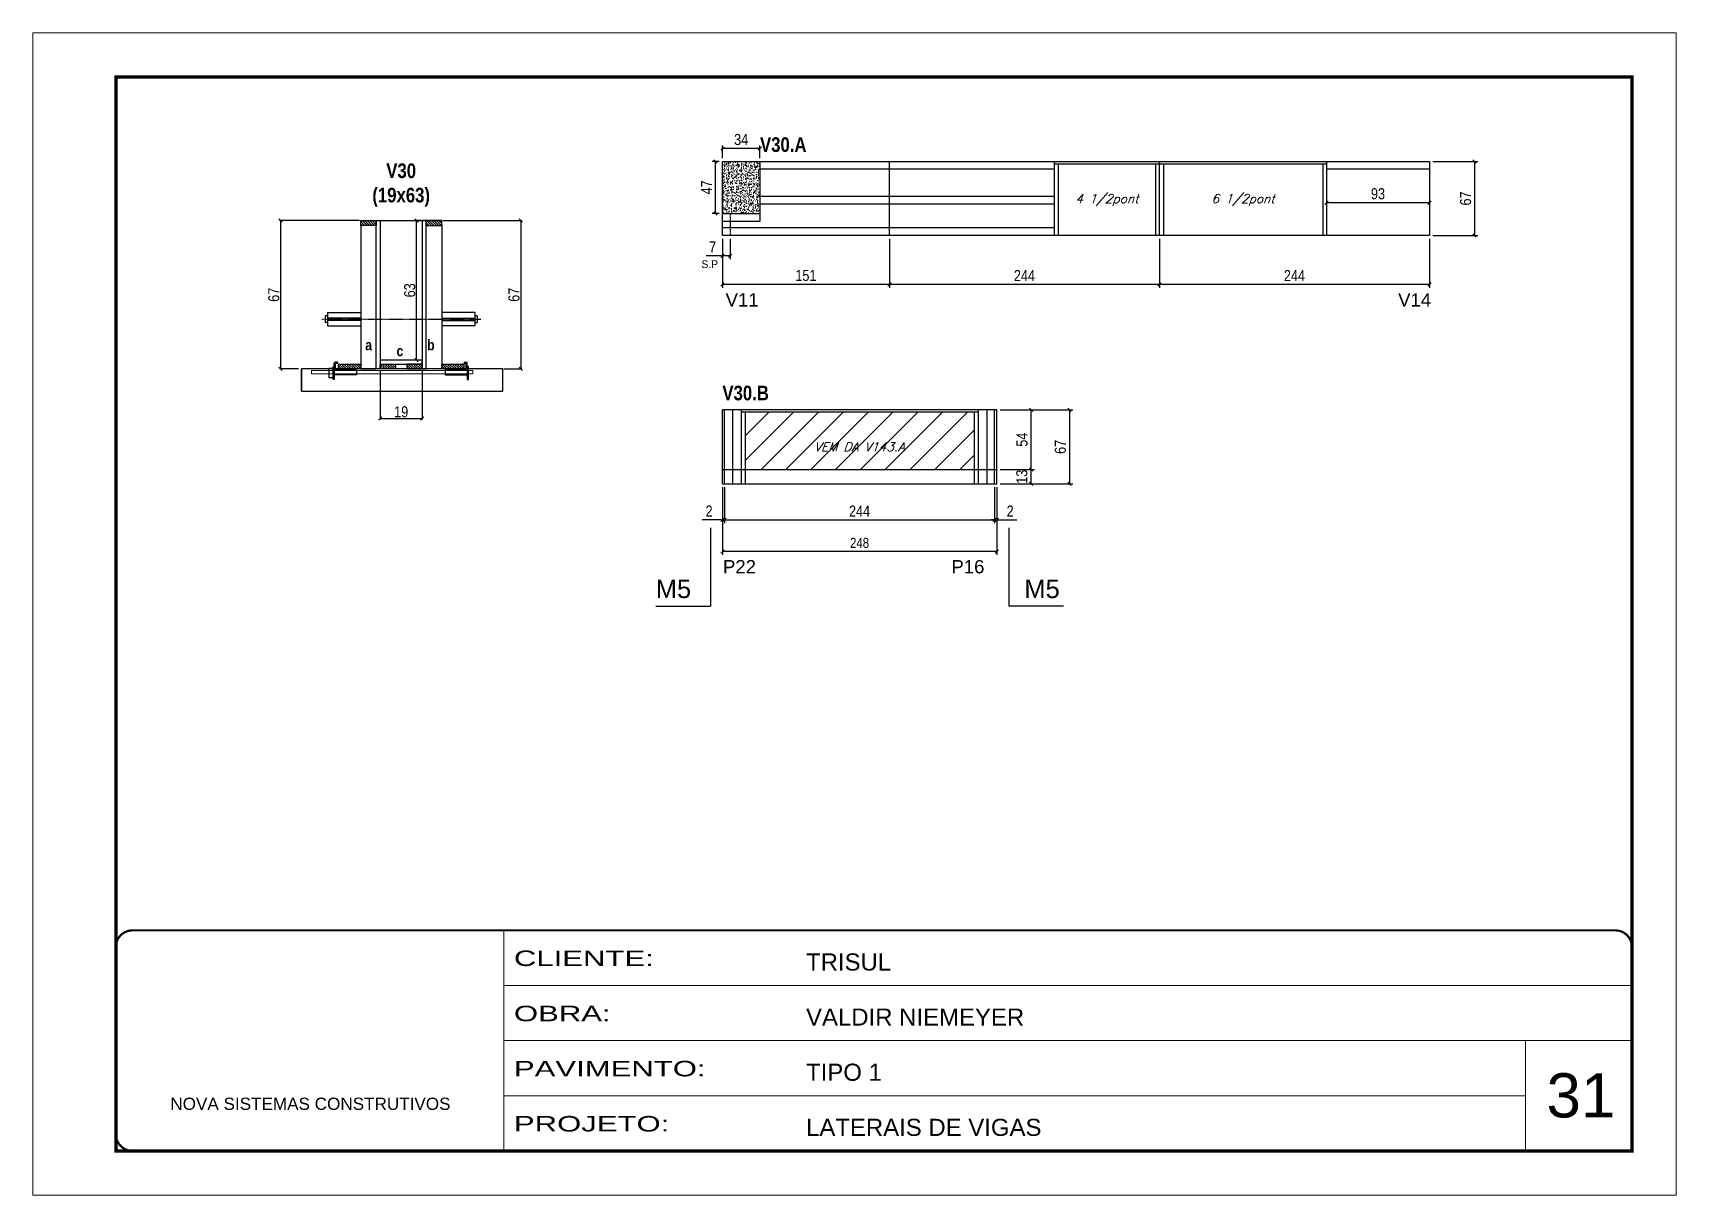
# Model space of a CAD drawing. Extents: x 3330 to 22105, y 1197 to 30204.
# Drawn here: x 6513 to 7998, y 20723 to 21773 of the extents above; entities that cross this region are included whole.
import ezdxf

# ---------------------------------------------------------------- set-up
doc = ezdxf.new("R2010")
doc.units = 0
for name, pattern in [('CONTINUO', [0]), ('DASHED', [0.75, 0.5, -0.25]), ('HIDDEN', [0.375, 0.25, -0.125])]:
    doc.linetypes.add(name, pattern=pattern)
for name, color, linetype in [('5', 5, 'Continuous'), ('barrote', 251, 'Continuous'), ('COTA', 241, 'Continuous'), ('detalhes', 4, 'Continuous'), ('NOMENCLATURA', 7, 'Continuous'), ('Painéis', 200, 'Continuous'), ('presilha', 1, 'Continuous'), ('SARR_2.2x10', 60, 'Continuous'), ('SARR_2.2x7', 40, 'Continuous'), ('SARR_3.5x7', 81, 'Continuous'), ('TENSOR', 3, 'Continuous'), ('texto', 7, 'Continuous')]:
    doc.layers.add(name, color=color, linetype=linetype)
for name, color, linetype, lineweight in [('CARIMBO', 255, 'Continuous', 9), ('CONCRETO', 251, 'Continuous', 25), ('Folhas', 255, 'Continuous', 9), ('Hachura', 251, 'Continuous', 9), ('SARRAFO DE PRESSAO', 251, 'DASHED', 9), ('SCO-___-LAJ', 2, 'Continuous', 0)]:
    doc.layers.add(name, color=color, linetype=linetype, lineweight=lineweight)
doc.styles.add('ARIAL', font='arial.ttf')
doc.styles.add('COTA TECNICA', font='techl___.ttf', dxfattribs={"height": 10})
doc.styles.add('COTA TECNICA 2X', font='techl___.ttf', dxfattribs={"height": 10})
doc.styles.add('COTA TECNICA-50', font='techl___.ttf', dxfattribs={"height": 9})
doc.styles.add('Romans', font='romans.shx')
doc.styles.add('ROMAS860', font='ROMAS860.SHX')
doc.styles.get("Standard").update_dxf_attribs({"font": 'arial.ttf'})
doc.styles.add('TECNICA', font='techb___.ttf', dxfattribs={"height": 10})
doc.styles.add('Tecnologia', font='')
doc.styles.get('Tecnologia').set_extended_font_data('Forgotten Futurist')
doc.dimstyles.new('COTA PAINEL-50', dxfattribs={"dimtxt": 9, "dimasz": 3, "dimexe": 3, "dimexo": 3, "dimgap": 3, "dimtad": 1, "dimdec": 1, "dimzin": 12, "dimdsep": 46, "dimtxsty": 'COTA TECNICA-50', "dimblk1": 'OBLIQUE', "dimblk2": 'OBLIQUE', "dimsah": 1, "dimcen": 0.9, "dimclrd": 4, "dimclre": 4, "dimclrt": 240, "dimadec": 1, "dimazin": 3, "dimtfac": 1, "dimtdec": 1, "dimtmove": 0, "dimatfit": 3, "dimfxl": 1, "dimtolj": 1, "dimtzin": 12, "dimarcsym": 0})
doc.dimstyles.new('PAINEL', dxfattribs={"dimtxt": 10, "dimasz": 3, "dimexe": 3, "dimexo": 3, "dimgap": 3, "dimtad": 1, "dimdec": 1, "dimzin": 12, "dimdsep": 46, "dimtxsty": 'COTA TECNICA', "dimblk1": 'OBLIQUE', "dimblk2": 'OBLIQUE', "dimsah": 1, "dimcen": 0.9, "dimclrd": 4, "dimclre": 4, "dimclrt": 240, "dimadec": 1, "dimazin": 3, "dimtfac": 1, "dimtdec": 1, "dimtmove": 0, "dimatfit": 3, "dimfxl": 1, "dimtolj": 1, "dimtzin": 12, "dimarcsym": 0})
doc.dimstyles.new('SECAO', dxfattribs={"dimscale": 0.333333, "dimtxt": 5, "dimasz": 9, "dimexe": 3, "dimexo": 3, "dimgap": 3, "dimtad": 1, "dimdec": 1, "dimlfac": 0.5, "dimzin": 12, "dimdsep": 46, "dimtxsty": 'COTA TECNICA 2X', "dimblk1": 'OBLIQUE', "dimblk2": 'OBLIQUE', "dimsah": 1, "dimcen": 0.9, "dimclrd": 4, "dimclre": 4, "dimclrt": 240, "dimadec": 1, "dimazin": 3, "dimtfac": 1, "dimtdec": 1, "dimtmove": 0, "dimatfit": 3, "dimfxl": 1, "dimtolj": 1, "dimtzin": 12, "dimarcsym": 0})

# ---------------------------------------------------------------- blocks, each defined once
blk = doc.blocks.new('9999999999')
at = {"color": 30, "linetype": 'CONTINUO'}
for p, q in [((98564.6, 34230.2), (98564.6, 34429.4)), ((98564.6, 34379.6), (99584, 34379.6)), ((98564.6, 34329.8), (99488, 34329.8)), ((99584, 34329.8), (99488, 34329.8)), ((99488, 34329.8), (99488, 34230.2)), ((98564.6, 34280), (99488, 34280))]:
    blk.add_line(p, q, dxfattribs=at)
at = {"color": 30, "linetype": 'CONTINUO', "const_width": 2}
blk.add_lwpolyline([(99584, 34230.2), (99584, 34414.4, 0.414214), (99569, 34429.4), (98229, 34429.4, 0.414214), (98214, 34414.4), (98214, 34245.2, 0.414214), (98229, 34230.2), (99584, 34230.2)], format="xyb", dxfattribs=at)
at = {"layer": 'Folhas'}
blk.add_lwpolyline([(98139, 34190.2), (99624, 34190.2), (99624, 35240.2), (98139, 35240.2)], close=True, dxfattribs=at)
at = {"layer": 'Folhas', "color": 30, "const_width": 3}
blk.add_lwpolyline([(98214, 34230.2), (99584, 34230.2), (99584, 35200.2), (98214, 35200.2)], close=True, dxfattribs=at)
at = {"color": 7, "linetype": 'Continuous', "ltscale": 5, "style": 'ARIAL'}
for s, height, p in [('TRISUL', 15.48, (98837.7, 34393.1)), ('VALDIR NIEMEYER', 15.483, (98837.7, 34343.3)), ('TIPO 1', 15.48, (98837.7, 34293.5)), ('NOVA SISTEMAS CONSTRUTIVOS', 11.059, (98263.2, 34267.2)), ('LATERAIS DE VIGAS', 15.483, (98837.7, 34243.7))]:
    blk.add_text(s, height=height, dxfattribs=at).set_placement(p)
at = {"layer": 'Folhas', "color": 7, "style": 'Tecnologia', "width": 1.5}
for s, p in [('CLIENTE:', (98573.7, 34397.2)), ('OBRA:', (98573.7, 34347.3)), ('PAVIMENTO:', (98573.7, 34297.5)), ('PROJETO:', (98573.7, 34247.7))]:
    blk.add_text(s, height=14, dxfattribs=at).set_placement(p)
blk = doc.blocks.new('PRESILHA METÁLICA 1')
at = {"layer": 'presilha'}
for p, q in [((0, 13), (6, 13)), ((0, 13), (0, 0)), ((6, 0), (0, 0)), ((6, 15.5), (7.5, 15.5)), ((6, -2.5), (6, 15.5)), ((6, 13), (6, 0)), ((7.5, 10.6), (7.5, 19.9)), ((7.5, 15.5), (7.5, -2.5)), ((37.5, 4.1), (7.5, 4.1)), ((12, 21), (8.6, 21)), ((9, 11.6), (9, 18.9)), ((12, 19.5), (9.6, 19.5)), ((37.5, 11), (9.6, 11)), ((12, 21), (12, 19.5)), ((37.5, 11), (37.5, 4.1)), ((7.5, -2.5), (6, -2.5))]:
    blk.add_line(p, q, dxfattribs=at)
for centre, radius, start, end in [((8.6, 19.9), 1.14, 90, 180), ((9.6, 18.9), 0.57, 90, 180), ((9.6, 11.6), 0.57, 180, 270)]:
    blk.add_arc(centre, radius, start, end, dxfattribs=at)
blk = doc.blocks.new('PRESILHA METÁLICA 2')
at = {"layer": 'presilha'}
for p, q in [((-5.2, 23.5), (-5.2, 22)), ((-5.2, 23.5), (-1.9, 23.5)), ((-0.8, 14.6), (-0.8, 22.4)), ((-30.8, 13.5), (-30.8, 6.6)), ((-30.8, 13.5), (-2.8, 13.5)), ((-30.8, 6.6), (-0.8, 6.6)), ((-5.2, 22), (-2.8, 22)), ((-2.2, 14.1), (-2.2, 21.4)), ((0.8, 18), (-0.8, 18)), ((-0.8, 18), (-0.8, 0)), ((-0.8, 0), (0.8, 0)), ((0.8, 0), (0.8, 18))]:
    blk.add_line(p, q, dxfattribs=at)
for centre, radius, start, end in [((-1.9, 22.4), 1.14, 0, 90), ((-2.8, 21.4), 0.57, 0, 90), ((-2.8, 14.1), 0.57, 270, 0)]:
    blk.add_arc(centre, radius, start, end, dxfattribs=at)
blk = doc.blocks.new('_Oblique')
at = {"color": 0, "linetype": 'ByBlock', "lineweight": -2}
blk.add_line((-0.5, -0.5), (0.5, 0.5), dxfattribs=at)
blk = doc.blocks.new('*D2694')
at = {"layer": 'COTA', "color": 4, "lineweight": -2, "transparency": 16777216}
for p, q in [((6883.7, 21603.5), (6955.1, 21603.5)), ((6954.1, 21603.5), (6954.1, 21469.5)), ((6938.9, 21469.5), (6955.1, 21469.5))]:
    blk.add_line(p, q, dxfattribs=at)
at = {"layer": 'Defpoints', "color": 0, "transparency": 16777216}
for p in [(6882.7, 21603.5), (6937.9, 21469.5), (6954.1, 21469.5)]:
    blk.add_point(p, dxfattribs=at)
at = {"layer": 'COTA', "color": 4, "lineweight": -2, "transparency": 16777216, "xscale": 3, "yscale": 3, "zscale": 3}
for p, rotation in [((6954.1, 21603.5), 90), ((6954.1, 21469.5), 270)]:
    blk.add_blockref('_Oblique', p, dxfattribs=dict(at, rotation=rotation))
at = {"layer": 'COTA', "color": 240, "transparency": 16777216, "insert": (6948, 21536.5), "char_height": 10, "attachment_point": 5, "rotation": 90, "style": 'COTA TECNICA 2X'}
blk.add_mtext('\\A1;67', dxfattribs=at)
blk = doc.blocks.new('*D2695')
at = {"layer": 'COTA', "color": 4, "lineweight": -2, "transparency": 16777216}
for p, q in [((6808.5, 21603.5), (6736.1, 21603.5)), ((6737.1, 21603.5), (6737.1, 21469.5)), ((6753.2, 21469.5), (6736.1, 21469.5))]:
    blk.add_line(p, q, dxfattribs=at)
at = {"layer": 'Defpoints', "color": 0, "transparency": 16777216}
for p in [(6809.5, 21603.5), (6737.1, 21469.5), (6754.2, 21469.5)]:
    blk.add_point(p, dxfattribs=at)
at = {"layer": 'COTA', "color": 4, "lineweight": -2, "transparency": 16777216, "xscale": 3, "yscale": 3, "zscale": 3}
for p, rotation in [((6737.1, 21603.5), 90), ((6737.1, 21469.5), 270)]:
    blk.add_blockref('_Oblique', p, dxfattribs=dict(at, rotation=rotation))
at = {"layer": 'COTA', "color": 240, "transparency": 16777216, "insert": (6731, 21536.5), "char_height": 10, "attachment_point": 5, "rotation": 90, "style": 'COTA TECNICA 2X'}
blk.add_mtext('\\A1;67', dxfattribs=at)
blk = doc.blocks.new('*D2696')
at = {"layer": 'COTA', "color": 4, "lineweight": -2, "transparency": 16777216}
for p, q in [((6864.1, 21603.5), (6859, 21603.5)), ((6860, 21477.5), (6860, 21603.5)), ((6864.1, 21477.5), (6859, 21477.5))]:
    blk.add_line(p, q, dxfattribs=at)
at = {"layer": 'Defpoints', "color": 0, "transparency": 16777216}
for p in [(6860, 21603.5), (6865.1, 21603.5), (6865.1, 21477.5)]:
    blk.add_point(p, dxfattribs=at)
at = {"layer": 'COTA', "color": 4, "lineweight": -2, "transparency": 16777216, "xscale": 3, "yscale": 3, "zscale": 3}
for p, rotation in [((6860, 21603.5), 90), ((6860, 21477.5), 270)]:
    blk.add_blockref('_Oblique', p, dxfattribs=dict(at, rotation=rotation))
at = {"layer": 'COTA', "color": 240, "transparency": 16777216, "insert": (6853.8, 21540.5), "char_height": 10, "attachment_point": 5, "rotation": 90, "style": 'COTA TECNICA 2X'}
blk.add_mtext('\\A1;63', dxfattribs=at)
blk = doc.blocks.new('*D2697')
at = {"layer": 'COTA', "color": 4, "lineweight": -2, "transparency": 16777216}
for p, q in [((6827.1, 21468.5), (6827.1, 21423.7)), ((6865.1, 21468.5), (6865.1, 21423.7)), ((6827.1, 21424.7), (6865.1, 21424.7))]:
    blk.add_line(p, q, dxfattribs=at)
at = {"layer": 'Defpoints', "color": 0, "transparency": 16777216}
for p in [(6827.1, 21469.5), (6865.1, 21469.5), (6865.1, 21424.7)]:
    blk.add_point(p, dxfattribs=at)
at = {"layer": 'COTA', "color": 4, "lineweight": -2, "transparency": 16777216, "xscale": 3, "yscale": 3, "zscale": 3, "rotation": 180}
blk.add_blockref('_Oblique', (6827.1, 21424.7), dxfattribs=at)
at = {"layer": 'COTA', "color": 4, "lineweight": -2, "transparency": 16777216, "xscale": 3, "yscale": 3, "zscale": 3}
blk.add_blockref('_Oblique', (6865.1, 21424.7), dxfattribs=at)
at = {"layer": 'COTA', "color": 240, "transparency": 16777216, "insert": (6846.1, 21430.7), "char_height": 10, "attachment_point": 5, "style": 'COTA TECNICA 2X'}
blk.add_mtext('\\A1;19', dxfattribs=at)
blk = doc.blocks.new('*D2698')
at = {"layer": 'COTA', "color": 4, "linetype": 'ByBlock', "lineweight": -2, "transparency": 16777216}
for p, q in [((7531.3, 21587), (7531.3, 21542.7)), ((7775.3, 21587), (7775.3, 21542.7)), ((7775.3, 21545.7), (7531.3, 21545.7))]:
    blk.add_line(p, q, dxfattribs=at)
at = {"layer": 'Defpoints', "color": 0, "linetype": 'ByBlock', "transparency": 16777216}
for p in [(7531.3, 21590), (7775.3, 21590), (7531.3, 21545.7)]:
    blk.add_point(p, dxfattribs=at)
at = {"layer": 'COTA', "color": 4, "linetype": 'ByBlock', "lineweight": -2, "transparency": 16777216, "xscale": 3, "yscale": 3, "zscale": 3, "rotation": 180}
blk.add_blockref('_Oblique', (7531.3, 21545.7), dxfattribs=at)
at = {"layer": 'COTA', "color": 4, "linetype": 'ByBlock', "lineweight": -2, "transparency": 16777216, "xscale": 3, "yscale": 3, "zscale": 3}
blk.add_blockref('_Oblique', (7775.3, 21545.7), dxfattribs=at)
at = {"layer": 'COTA', "color": 240, "linetype": 'ByBlock', "transparency": 16777216, "insert": (7653.3, 21553.8), "char_height": 10, "attachment_point": 5, "style": 'COTA TECNICA'}
blk.add_mtext('\\A1;244', dxfattribs=at)
blk = doc.blocks.new('*D2699')
at = {"layer": 'COTA', "color": 4, "linetype": 'ByBlock', "lineweight": -2, "transparency": 16777216}
for p, q in [((7287.3, 21587), (7287.3, 21542.7)), ((7531.3, 21587), (7531.3, 21542.7)), ((7531.3, 21545.7), (7287.3, 21545.7))]:
    blk.add_line(p, q, dxfattribs=at)
at = {"layer": 'Defpoints', "color": 0, "linetype": 'ByBlock', "transparency": 16777216}
for p in [(7287.3, 21590), (7531.3, 21590), (7287.3, 21545.7)]:
    blk.add_point(p, dxfattribs=at)
at = {"layer": 'COTA', "color": 4, "linetype": 'ByBlock', "lineweight": -2, "transparency": 16777216, "xscale": 3, "yscale": 3, "zscale": 3, "rotation": 180}
blk.add_blockref('_Oblique', (7287.3, 21545.7), dxfattribs=at)
at = {"layer": 'COTA', "color": 4, "linetype": 'ByBlock', "lineweight": -2, "transparency": 16777216, "xscale": 3, "yscale": 3, "zscale": 3}
blk.add_blockref('_Oblique', (7531.3, 21545.7), dxfattribs=at)
at = {"layer": 'COTA', "color": 240, "linetype": 'ByBlock', "transparency": 16777216, "insert": (7409.3, 21553.8), "char_height": 10, "attachment_point": 5, "style": 'COTA TECNICA'}
blk.add_mtext('\\A1;244', dxfattribs=at)
blk = doc.blocks.new('*D2700')
at = {"layer": 'COTA', "color": 4, "linetype": 'ByBlock', "lineweight": -2, "transparency": 16777216}
for p, q in [((7136.3, 21587), (7136.3, 21542.7)), ((7287.3, 21587), (7287.3, 21542.7)), ((7287.3, 21545.7), (7136.3, 21545.7))]:
    blk.add_line(p, q, dxfattribs=at)
at = {"layer": 'Defpoints', "color": 0, "linetype": 'ByBlock', "transparency": 16777216}
for p in [(7136.3, 21590), (7287.3, 21590), (7136.3, 21545.7)]:
    blk.add_point(p, dxfattribs=at)
at = {"layer": 'COTA', "color": 4, "linetype": 'ByBlock', "lineweight": -2, "transparency": 16777216, "xscale": 3, "yscale": 3, "zscale": 3, "rotation": 180}
blk.add_blockref('_Oblique', (7136.3, 21545.7), dxfattribs=at)
at = {"layer": 'COTA', "color": 4, "linetype": 'ByBlock', "lineweight": -2, "transparency": 16777216, "xscale": 3, "yscale": 3, "zscale": 3}
blk.add_blockref('_Oblique', (7287.3, 21545.7), dxfattribs=at)
at = {"layer": 'COTA', "color": 240, "linetype": 'ByBlock', "transparency": 16777216, "insert": (7211.8, 21553.9), "char_height": 10, "attachment_point": 5, "style": 'COTA TECNICA'}
blk.add_mtext('\\A1;151', dxfattribs=at)
blk = doc.blocks.new('*D2701')
at = {"layer": 'COTA', "color": 4, "linetype": 'ByBlock', "lineweight": -2, "transparency": 16777216}
for p, q in [((7682.3, 21620.5), (7682.3, 21616.5)), ((7775.3, 21619.5), (7682.3, 21619.5)), ((7775.3, 21620.5), (7775.3, 21616.5))]:
    blk.add_line(p, q, dxfattribs=at)
at = {"layer": 'Defpoints', "color": 0, "linetype": 'ByBlock', "transparency": 16777216}
for p in [(7682.3, 21623.5), (7775.3, 21623.5), (7682.3, 21619.5)]:
    blk.add_point(p, dxfattribs=at)
at = {"layer": 'COTA', "color": 4, "linetype": 'ByBlock', "lineweight": -2, "transparency": 16777216, "xscale": 3, "yscale": 3, "zscale": 3, "rotation": 180}
blk.add_blockref('_Oblique', (7682.3, 21619.5), dxfattribs=at)
at = {"layer": 'COTA', "color": 4, "linetype": 'ByBlock', "lineweight": -2, "transparency": 16777216, "xscale": 3, "yscale": 3, "zscale": 3}
blk.add_blockref('_Oblique', (7775.3, 21619.5), dxfattribs=at)
at = {"layer": 'COTA', "color": 240, "linetype": 'ByBlock', "transparency": 16777216, "insert": (7728.8, 21627.7), "char_height": 10, "attachment_point": 5, "style": 'COTA TECNICA'}
blk.add_mtext('\\A1;93', dxfattribs=at)
blk = doc.blocks.new('*D2702')
at = {"layer": 'COTA', "color": 4, "linetype": 'ByBlock', "lineweight": -2, "transparency": 16777216}
for p, q in [((7136.3, 21587), (7136.3, 21568.6)), ((7143.3, 21587), (7143.3, 21568.6)), ((7136.3, 21571.6), (7121.6, 21571.6)), ((7143.3, 21571.6), (7136.3, 21571.6))]:
    blk.add_line(p, q, dxfattribs=at)
at = {"layer": 'Defpoints', "color": 0, "linetype": 'ByBlock', "transparency": 16777216}
for p in [(7136.3, 21590), (7143.3, 21590), (7136.3, 21571.6)]:
    blk.add_point(p, dxfattribs=at)
at = {"layer": 'COTA', "color": 4, "linetype": 'ByBlock', "lineweight": -2, "transparency": 16777216, "xscale": 3, "yscale": 3, "zscale": 3, "rotation": 180}
blk.add_blockref('_Oblique', (7136.3, 21571.6), dxfattribs=at)
at = {"layer": 'COTA', "color": 4, "linetype": 'ByBlock', "lineweight": -2, "transparency": 16777216, "xscale": 3, "yscale": 3, "zscale": 3}
blk.add_blockref('_Oblique', (7143.3, 21571.6), dxfattribs=at)
at = {"layer": 'COTA', "color": 240, "linetype": 'ByBlock', "transparency": 16777216, "insert": (7127.5, 21579.7), "char_height": 10, "attachment_point": 5, "style": 'COTA TECNICA'}
blk.add_mtext('\\A1;7', dxfattribs=at)
blk = doc.blocks.new('*D2703')
at = {"layer": 'COTA', "color": 4, "linetype": 'ByBlock', "lineweight": -2, "transparency": 16777216}
for p, q in [((7136.3, 21660), (7136.3, 21671.5)), ((7170.3, 21668.5), (7136.3, 21668.5)), ((7170.3, 21660), (7170.3, 21671.5))]:
    blk.add_line(p, q, dxfattribs=at)
at = {"layer": 'Defpoints', "color": 0, "linetype": 'ByBlock', "transparency": 16777216}
for p in [(7136.3, 21668.5), (7136.3, 21657), (7170.3, 21657)]:
    blk.add_point(p, dxfattribs=at)
at = {"layer": 'COTA', "color": 4, "linetype": 'ByBlock', "lineweight": -2, "transparency": 16777216, "xscale": 3, "yscale": 3, "zscale": 3, "rotation": 180}
blk.add_blockref('_Oblique', (7136.3, 21668.5), dxfattribs=at)
at = {"layer": 'COTA', "color": 4, "linetype": 'ByBlock', "lineweight": -2, "transparency": 16777216, "xscale": 3, "yscale": 3, "zscale": 3}
blk.add_blockref('_Oblique', (7170.3, 21668.5), dxfattribs=at)
at = {"layer": 'COTA', "color": 240, "linetype": 'ByBlock', "transparency": 16777216, "insert": (7153.3, 21676.7), "char_height": 10, "attachment_point": 5, "style": 'COTA TECNICA'}
blk.add_mtext('\\A1;34', dxfattribs=at)
blk = doc.blocks.new('*D2704')
at = {"layer": 'COTA', "color": 4, "linetype": 'ByBlock', "lineweight": -2, "transparency": 16777216}
for p, q in [((7136.3, 21362.6), (7136.3, 21301.7)), ((7384.3, 21362.6), (7384.3, 21301.7)), ((7384.3, 21304.7), (7136.3, 21304.7))]:
    blk.add_line(p, q, dxfattribs=at)
at = {"layer": 'Defpoints', "color": 0, "linetype": 'ByBlock', "transparency": 16777216}
for p in [(7136.3, 21365.6), (7384.3, 21365.6), (7136.3, 21304.7)]:
    blk.add_point(p, dxfattribs=at)
at = {"layer": 'COTA', "color": 4, "linetype": 'ByBlock', "lineweight": -2, "transparency": 16777216, "xscale": 3, "yscale": 3, "zscale": 3, "rotation": 180}
blk.add_blockref('_Oblique', (7136.3, 21304.7), dxfattribs=at)
at = {"layer": 'COTA', "color": 4, "linetype": 'ByBlock', "lineweight": -2, "transparency": 16777216, "xscale": 3, "yscale": 3, "zscale": 3}
blk.add_blockref('_Oblique', (7384.3, 21304.7), dxfattribs=at)
at = {"layer": 'COTA', "color": 240, "linetype": 'ByBlock', "transparency": 16777216, "insert": (7260.3, 21312.3), "char_height": 9, "attachment_point": 5, "style": 'COTA TECNICA-50'}
blk.add_mtext('\\A1;248', dxfattribs=at)
blk = doc.blocks.new('*D2705')
at = {"layer": 'COTA', "color": 4, "linetype": 'ByBlock', "lineweight": -2, "transparency": 16777216}
for p, q in [((7138.3, 21362.6), (7138.3, 21330.1)), ((7382.3, 21362.6), (7382.3, 21330.1)), ((7138.3, 21333.1), (7382.3, 21333.1))]:
    blk.add_line(p, q, dxfattribs=at)
at = {"layer": 'Defpoints', "color": 0, "linetype": 'ByBlock', "transparency": 16777216}
for p in [(7138.3, 21365.6), (7382.3, 21365.6), (7382.3, 21333.1)]:
    blk.add_point(p, dxfattribs=at)
at = {"layer": 'COTA', "color": 4, "linetype": 'ByBlock', "lineweight": -2, "transparency": 16777216, "xscale": 3, "yscale": 3, "zscale": 3, "rotation": 180}
blk.add_blockref('_Oblique', (7138.3, 21333.1), dxfattribs=at)
at = {"layer": 'COTA', "color": 4, "linetype": 'ByBlock', "lineweight": -2, "transparency": 16777216, "xscale": 3, "yscale": 3, "zscale": 3}
blk.add_blockref('_Oblique', (7382.3, 21333.1), dxfattribs=at)
at = {"layer": 'COTA', "color": 240, "linetype": 'ByBlock', "transparency": 16777216, "insert": (7260.3, 21341.1), "char_height": 10, "attachment_point": 5, "style": 'COTA TECNICA'}
blk.add_mtext('\\A1;244', dxfattribs=at)
blk = doc.blocks.new('*D2706')
at = {"layer": 'COTA', "color": 4, "linetype": 'ByBlock', "lineweight": -2, "transparency": 16777216}
for p, q in [((7382.3, 21362.6), (7382.3, 21330.1)), ((7384.3, 21362.6), (7384.3, 21330.1)), ((7382.3, 21333.1), (7379.3, 21333.1)), ((7382.3, 21333.1), (7384.3, 21333.1)), ((7384.3, 21333.1), (7402.4, 21333.1))]:
    blk.add_line(p, q, dxfattribs=at)
at = {"layer": 'Defpoints', "color": 0, "linetype": 'ByBlock', "transparency": 16777216}
for p in [(7382.3, 21365.6), (7384.3, 21365.6), (7384.3, 21333.1)]:
    blk.add_point(p, dxfattribs=at)
at = {"layer": 'COTA', "color": 4, "linetype": 'ByBlock', "lineweight": -2, "transparency": 16777216, "xscale": 3, "yscale": 3, "zscale": 3}
blk.add_blockref('_Oblique', (7382.3, 21333.1), dxfattribs=at)
at = {"layer": 'COTA', "color": 4, "linetype": 'ByBlock', "lineweight": -2, "transparency": 16777216, "xscale": 3, "yscale": 3, "zscale": 3, "rotation": 180}
blk.add_blockref('_Oblique', (7384.3, 21333.1), dxfattribs=at)
at = {"layer": 'COTA', "color": 240, "linetype": 'ByBlock', "transparency": 16777216, "insert": (7396.4, 21341.1), "char_height": 10, "attachment_point": 5, "style": 'COTA TECNICA'}
blk.add_mtext('\\A1;2', dxfattribs=at)
blk = doc.blocks.new('*D2707')
at = {"layer": 'COTA', "color": 4, "linetype": 'ByBlock', "lineweight": -2, "transparency": 16777216}
for p, q in [((7136.3, 21362.6), (7136.3, 21330.1)), ((7138.3, 21362.6), (7138.3, 21330.1)), ((7136.3, 21333.1), (7118.2, 21333.1)), ((7138.3, 21333.1), (7136.3, 21333.1)), ((7138.3, 21333.1), (7141.3, 21333.1))]:
    blk.add_line(p, q, dxfattribs=at)
at = {"layer": 'Defpoints', "color": 0, "linetype": 'ByBlock', "transparency": 16777216}
for p in [(7136.3, 21365.6), (7138.3, 21365.6), (7136.3, 21333.1)]:
    blk.add_point(p, dxfattribs=at)
at = {"layer": 'COTA', "color": 4, "linetype": 'ByBlock', "lineweight": -2, "transparency": 16777216, "xscale": 3, "yscale": 3, "zscale": 3}
blk.add_blockref('_Oblique', (7136.3, 21333.1), dxfattribs=at)
at = {"layer": 'COTA', "color": 4, "linetype": 'ByBlock', "lineweight": -2, "transparency": 16777216, "xscale": 3, "yscale": 3, "zscale": 3, "rotation": 180}
blk.add_blockref('_Oblique', (7138.3, 21333.1), dxfattribs=at)
at = {"layer": 'COTA', "color": 240, "linetype": 'ByBlock', "transparency": 16777216, "insert": (7124.3, 21341.1), "char_height": 10, "attachment_point": 5, "style": 'COTA TECNICA'}
blk.add_mtext('\\A1;2', dxfattribs=at)
blk = doc.blocks.new('*D2708')
at = {"layer": 'COTA', "color": 4, "linetype": 'ByBlock', "lineweight": -2, "transparency": 16777216}
for p, q in [((7387.3, 21432.6), (7452.9, 21432.6)), ((7449.9, 21432.6), (7449.9, 21365.6)), ((7387.3, 21365.6), (7452.9, 21365.6))]:
    blk.add_line(p, q, dxfattribs=at)
at = {"layer": 'Defpoints', "color": 0, "linetype": 'ByBlock', "transparency": 16777216}
for p in [(7384.3, 21432.6), (7384.3, 21365.6), (7449.9, 21365.6)]:
    blk.add_point(p, dxfattribs=at)
at = {"layer": 'COTA', "color": 4, "linetype": 'ByBlock', "lineweight": -2, "transparency": 16777216, "xscale": 3, "yscale": 3, "zscale": 3}
for p, rotation in [((7449.9, 21432.6), 90), ((7449.9, 21365.6), 270)]:
    blk.add_blockref('_Oblique', p, dxfattribs=dict(at, rotation=rotation))
at = {"layer": 'COTA', "color": 240, "linetype": 'ByBlock', "transparency": 16777216, "insert": (7441.8, 21399.1), "char_height": 10, "attachment_point": 5, "rotation": 90, "style": 'COTA TECNICA'}
blk.add_mtext('\\A1;67', dxfattribs=at)
blk = doc.blocks.new('*D2656')
at = {"layer": 'COTA', "color": 4, "linetype": 'ByBlock', "lineweight": -2, "transparency": 16777216}
for p, q in [((7133.3, 21657), (7127.1, 21657)), ((7130.1, 21610), (7130.1, 21657)), ((7133.3, 21610), (7127.1, 21610))]:
    blk.add_line(p, q, dxfattribs=at)
at = {"layer": 'Defpoints', "color": 0, "linetype": 'ByBlock', "transparency": 16777216}
for p in [(7130.1, 21657), (7136.3, 21657), (7136.3, 21610)]:
    blk.add_point(p, dxfattribs=at)
at = {"layer": 'COTA', "color": 4, "linetype": 'ByBlock', "lineweight": -2, "transparency": 16777216, "xscale": 3, "yscale": 3, "zscale": 3}
for p, rotation in [((7130.1, 21657), 90), ((7130.1, 21610), 270)]:
    blk.add_blockref('_Oblique', p, dxfattribs=dict(at, rotation=rotation))
at = {"layer": 'COTA', "color": 240, "linetype": 'ByBlock', "transparency": 16777216, "insert": (7122, 21633.5), "char_height": 10, "attachment_point": 5, "rotation": 90, "style": 'COTA TECNICA'}
blk.add_mtext('\\A1;47', dxfattribs=at)
blk = doc.blocks.new('*D2657')
at = {"layer": 'COTA', "color": 4, "linetype": 'ByBlock', "lineweight": -2, "transparency": 16777216}
for p, q in [((7778.3, 21657), (7819.1, 21657)), ((7816.1, 21657), (7816.1, 21590)), ((7778.3, 21590), (7819.1, 21590))]:
    blk.add_line(p, q, dxfattribs=at)
at = {"layer": 'Defpoints', "color": 0, "linetype": 'ByBlock', "transparency": 16777216}
for p in [(7775.3, 21657), (7775.3, 21590), (7816.1, 21590)]:
    blk.add_point(p, dxfattribs=at)
at = {"layer": 'COTA', "color": 4, "linetype": 'ByBlock', "lineweight": -2, "transparency": 16777216, "xscale": 3, "yscale": 3, "zscale": 3}
for p, rotation in [((7816.1, 21657), 90), ((7816.1, 21590), 270)]:
    blk.add_blockref('_Oblique', p, dxfattribs=dict(at, rotation=rotation))
at = {"layer": 'COTA', "color": 240, "linetype": 'ByBlock', "transparency": 16777216, "insert": (7808, 21623.5), "char_height": 10, "attachment_point": 5, "rotation": 90, "style": 'COTA TECNICA'}
blk.add_mtext('\\A1;67', dxfattribs=at)
blk = doc.blocks.new('*D3053')
at = {"layer": 'COTA', "color": 4, "linetype": 'ByBlock', "lineweight": -2, "transparency": 16777216}
for p, q in [((7387.3, 21432.6), (7418.3, 21432.6)), ((7415.3, 21378.6), (7415.3, 21432.6)), ((7387.3, 21378.6), (7418.3, 21378.6))]:
    blk.add_line(p, q, dxfattribs=at)
at = {"layer": 'Defpoints', "color": 0, "linetype": 'ByBlock', "transparency": 16777216}
for p in [(7384.3, 21432.6), (7415.3, 21432.6), (7384.3, 21378.6)]:
    blk.add_point(p, dxfattribs=at)
at = {"layer": 'COTA', "color": 4, "linetype": 'ByBlock', "lineweight": -2, "transparency": 16777216, "xscale": 3, "yscale": 3, "zscale": 3}
for p, rotation in [((7415.3, 21432.6), 90), ((7415.3, 21378.6), 270)]:
    blk.add_blockref('_Oblique', p, dxfattribs=dict(at, rotation=rotation))
at = {"layer": 'COTA', "color": 240, "linetype": 'ByBlock', "transparency": 16777216, "insert": (7407.1, 21405.6), "char_height": 10, "attachment_point": 5, "rotation": 90, "style": 'COTA TECNICA'}
blk.add_mtext('\\A1;54', dxfattribs=at)
blk = doc.blocks.new('*D3054')
at = {"layer": 'COTA', "color": 4, "linetype": 'ByBlock', "lineweight": -2, "transparency": 16777216}
for p, q in [((7387.3, 21378.6), (7418.3, 21378.6)), ((7415.3, 21365.6), (7415.3, 21378.6)), ((7387.3, 21365.6), (7418.3, 21365.6))]:
    blk.add_line(p, q, dxfattribs=at)
at = {"layer": 'Defpoints', "color": 0, "linetype": 'ByBlock', "transparency": 16777216}
for p in [(7384.3, 21378.6), (7415.3, 21378.6), (7384.3, 21365.6)]:
    blk.add_point(p, dxfattribs=at)
at = {"layer": 'COTA', "color": 4, "linetype": 'ByBlock', "lineweight": -2, "transparency": 16777216, "xscale": 3, "yscale": 3, "zscale": 3}
for p, rotation in [((7415.3, 21378.6), 90), ((7415.3, 21365.6), 270)]:
    blk.add_blockref('_Oblique', p, dxfattribs=dict(at, rotation=rotation))
at = {"layer": 'COTA', "color": 240, "linetype": 'ByBlock', "transparency": 16777216, "insert": (7407, 21372.1), "char_height": 10, "attachment_point": 5, "rotation": 90, "style": 'COTA TECNICA'}
blk.add_mtext('\\A1;13', dxfattribs=at)

msp = doc.modelspace()

# ---------------------------------------------------------------- hatches: boundary and pattern name
at = {"layer": 'COTA', "linetype": 'ByBlock'}
h = msp.add_hatch(dxfattribs=at)
h.set_pattern_fill('AR-CONC', color=256, scale=0.03)
h.set_pattern_definition([(50, (-124075.4113, -6311.4214), (5.46554007, -0.47817257), [0.5715, -6.2865]), (355, (-124075.4113, -6311.4214), (-1.05730264, 5.73170536), [0.4572, -5.02921753]), (100.4514447, (-124074.956, -6311.461), (4.40823741, 5.25353256), [0.48570026, -5.34270734]), (46.1842, (-124075.4113, -6309.8974), (8.13237123, -1.26126984), [0.85725, -9.42975]), (96.6355576, (-124074.734, -6310.0025), (7.122124, 7.42278374), [0.7285507, -8.01406824]), (351.184151, (-124075.411, -6309.897), (7.122124, 7.42278374), [0.685799, -7.54379196]), (21, (-124074.6493, -6310.2784), (4.54843174, -3.06795595), [0.5715, -6.2865]), (326, (-124074.6493, -6310.2784), (1.85406085, 5.52563898), [0.4572, -5.0292]), (71.451445, (-124074.2703, -6310.534), (6.40249258, 2.45768307), [0.48570026, -5.34269813]), (37.5, (-124075.4113, -6311.4214), (0.092658098, 2.536651166), [0, -4.96824, 0, -5.1054, 0, -5.04825]), (7.5, (-124075.4113, -6311.4214), (2.004589875, 3.005417245), [0, -2.91084, 0, -4.85394, 0, -1.92405]), (327.5, (-124077.1106, -6311.4214), (4.067717855, -0.17186232), [0, -1.905, 0, -5.9436, 0, -7.8867]), (317.5, (-124077.8726, -6311.4214), (4.44387544, 0.76279473), [0, -2.4765, 0, -3.94716, 0, -5.6007])])
h.paths.add_polyline_path([(7136.34, 21610.04), (7170.34, 21610.04), (7170.34, 21657.04), (7136.34, 21657.04)])
at = {"layer": 'Hachura', "linetype": 'ByBlock'}
h = msp.add_hatch(dxfattribs=at)
h.set_pattern_fill('ANSI31', color=256, scale=5)
h.set_pattern_definition([(45, (-125691.273, -5427.082), (-11.2253202, 11.2253202), [])])
h.paths.add_polyline_path([(7156.84, 21378.63), (7363.84, 21378.63), (7363.84, 21430.43), (7156.84, 21430.43)])
at = {"layer": 'SARR_2.2x10'}
h = msp.add_hatch(dxfattribs=at)
h.set_pattern_fill('ANSI31', color=256, scale=0.5, angle=90)
h.set_pattern_definition([(135, (39982.9945, -102042.693), (-1.122532015, -1.122532015), [])])
h.paths.add_polyline_path([(6789.46, 21473.88), (6789.46, 21469.48), (6809.46, 21469.48), (6809.46, 21473.88)])
h = msp.add_hatch(dxfattribs=at)
h.set_pattern_fill('ANSI31', color=256, scale=0.5, angle=90)
h.set_pattern_definition([(135, (40076.1945, -102042.693), (-1.122532015, -1.122532015), [])])
h.paths.add_polyline_path([(6882.66, 21473.88), (6882.66, 21469.48), (6902.66, 21469.48), (6902.66, 21473.88)])
at = {"layer": 'SARR_2.2x7'}
h = msp.add_hatch(dxfattribs=at)
h.set_pattern_fill('ANSI31', color=256, scale=0.5, angle=90)
h.set_pattern_definition([(135, (39976.9945, -101913.093), (-1.122532015, -1.122532015), [])])
h.paths.add_polyline_path([(6823.46, 21603.48), (6823.46, 21599.08), (6809.46, 21599.08), (6809.46, 21603.48)])
h = msp.add_hatch(dxfattribs=at)
h.set_pattern_fill('ANSI31', color=256, scale=0.5, angle=90)
h.set_pattern_definition([(135, (39996.9945, -101913.093), (-1.122532015, -1.122532015), [])])
h.paths.add_polyline_path([(6868.66, 21603.48), (6868.66, 21599.08), (6882.66, 21599.08), (6882.66, 21603.48)])
h = msp.add_hatch(dxfattribs=at)
h.set_pattern_fill('ANSI31', color=256, scale=0.5, angle=90)
h.set_pattern_definition([(135, (40062.5945, -102042.693), (-1.122532015, -1.122532015), [])])
h.paths.add_polyline_path([(6841.06, 21469.48), (6841.06, 21473.88), (6827.06, 21473.88), (6827.06, 21469.48)])
h = msp.add_hatch(dxfattribs=at)
h.set_pattern_fill('ANSI31', color=256, scale=0.5, angle=90)
h.set_pattern_definition([(135, (40000.5945, -102042.693), (-1.122532015, -1.122532015), [])])
h.paths.add_polyline_path([(6851.06, 21469.48), (6851.06, 21473.88), (6865.06, 21473.88), (6865.06, 21469.48)])

# ---------------------------------------------------------------- linework, layer by layer
at = {"ltscale": 3}
for p, q in [((6779.46, 21520.33), (6779.46, 21508.33)), ((6779.46, 21520.33), (6809.46, 21520.33)), ((6912.66, 21520.33), (6882.66, 21520.33)), ((6912.66, 21520.33), (6912.66, 21508.33)), ((6777.46, 21517.33), (6777.46, 21511.33)), ((6779.46, 21517.33), (6777.46, 21517.33)), ((6779.46, 21511.33), (6777.46, 21511.33)), ((6809.46, 21515.33), (6779.46, 21515.33)), ((6809.46, 21513.33), (6779.46, 21513.33)), ((6779.46, 21508.33), (6809.46, 21508.33)), ((6882.66, 21515.33), (6912.66, 21515.33)), ((6882.66, 21513.33), (6912.66, 21513.33)), ((6912.66, 21508.33), (6882.66, 21508.33)), ((6914.66, 21517.33), (6912.66, 21517.33)), ((6912.66, 21511.33), (6914.66, 21511.33)), ((6914.66, 21517.33), (6914.66, 21511.33))]:
    msp.add_line(p, q, dxfattribs=at)
at = {"layer": 'barrote'}
msp.add_lwpolyline([(6756, 21449.48), (6937.92, 21449.48), (6937.92, 21469.48), (6756, 21469.48)], close=True, dxfattribs=at)
at = {"layer": 'CONCRETO', "linetype": 'Continuous'}
msp.add_line((6809.46, 21603.48), (6882.66, 21603.48), dxfattribs=at)
at = {"layer": 'COTA', "linetype": 'ByBlock'}
for p, q in [((7136.34, 21610.04), (7136.34, 21657.04)), ((7136.34, 21657.04), (7170.34, 21657.04)), ((7170.34, 21603.04), (7170.34, 21610.04))]:
    msp.add_line(p, q, dxfattribs=at)
at = {"layer": 'detalhes', "color": 250}
msp.add_line((6756, 21449.48), (6756, 21469.48), dxfattribs=at)
at = {"layer": 'NOMENCLATURA', "linetype": 'Continuous'}
for p, q in [((7125.52, 21325.83), (7125.52, 21255.28)), ((7395.15, 21325.83), (7395.15, 21255.28)), ((7076.12, 21255.28), (7125.52, 21255.28)), ((7444.55, 21255.28), (7395.15, 21255.28))]:
    msp.add_line(p, q, dxfattribs=at)
at = {"layer": 'Painéis', "linetype": 'Continuous'}
for p, q in [((7170.34, 21657.04), (7775.34, 21657.04)), ((7170.34, 21610.04), (7170.34, 21657.04)), ((7287.34, 21590.04), (7287.34, 21657.04)), ((7531.34, 21590.04), (7531.34, 21657.04)), ((7775.34, 21657.04), (7775.34, 21590.04)), ((7136.34, 21590.04), (7136.34, 21610.04)), ((7136.34, 21610.04), (7170.34, 21610.04)), ((7775.34, 21590.04), (7136.34, 21590.04)), ((7384.34, 21432.63), (7136.34, 21432.63)), ((7136.34, 21365.63), (7136.34, 21432.63)), ((7138.34, 21365.63), (7138.34, 21432.63)), ((7382.34, 21365.63), (7382.34, 21432.63)), ((7384.34, 21365.63), (7384.34, 21432.63)), ((7136.34, 21378.63), (7384.34, 21378.63)), ((7136.34, 21365.63), (7384.34, 21365.63))]:
    msp.add_line(p, q, dxfattribs=at)
for points in [[(6823.46, 21469.48), (6823.46, 21603.48), (6827.06, 21603.48), (6827.06, 21469.48)], [(6868.66, 21469.48), (6868.66, 21603.48), (6865.06, 21603.48), (6865.06, 21469.48)], [(6865.06, 21477.48), (6827.06, 21477.48), (6827.06, 21473.88), (6865.06, 21473.88)]]:
    msp.add_lwpolyline(points, close=True, dxfattribs=at)
at = {"layer": 'SARR_2.2x10'}
for points in [[(6789.46, 21473.88), (6809.46, 21473.88), (6809.46, 21469.48), (6789.46, 21469.48)], [(6882.66, 21473.88), (6902.66, 21473.88), (6902.66, 21469.48), (6882.66, 21469.48)]]:
    msp.add_lwpolyline(points, close=True, dxfattribs=at)
at = {"layer": 'SARR_2.2x7', "linetype": 'Continuous'}
for p, q in [((7436.34, 21654.84), (7531.34, 21654.84)), ((7531.34, 21654.84), (7682.34, 21654.84)), ((7287.34, 21650.04), (7170.34, 21650.04)), ((7436.34, 21650.04), (7287.34, 21650.04)), ((7775.34, 21650.04), (7682.34, 21650.04)), ((7287.34, 21625.36), (7170.34, 21625.36)), ((7436.34, 21625.36), (7287.34, 21625.36)), ((7287.34, 21618.36), (7170.34, 21618.36)), ((7436.34, 21618.36), (7287.34, 21618.36)), ((7136.34, 21603.04), (7170.34, 21603.04)), ((7287.34, 21597.04), (7136.34, 21597.04)), ((7436.34, 21597.04), (7287.34, 21597.04)), ((7145.34, 21432.63), (7145.34, 21365.63)), ((7367.34, 21430.43), (7153.34, 21430.43)), ((7375.34, 21432.63), (7375.34, 21365.63))]:
    msp.add_line(p, q, dxfattribs=at)
at = {"layer": 'SARR_2.2x7', "linetype": 'HIDDEN'}
msp.add_line((7143.34, 21610.04), (7143.34, 21590.04), dxfattribs=at)
at = {"layer": 'SARR_2.2x7', "elevation": 0}
for points in [[(6809.46, 21603.48), (6823.46, 21603.48), (6823.46, 21599.08), (6809.46, 21599.08)], [(6882.66, 21603.48), (6868.66, 21603.48), (6868.66, 21599.08), (6882.66, 21599.08)]]:
    msp.add_lwpolyline(points, close=True, dxfattribs=at)
at = {"layer": 'SARR_2.2x7'}
for points in [[(6827.06, 21473.88), (6841.06, 21473.88), (6841.06, 21469.48), (6827.06, 21469.48)], [(6865.06, 21473.88), (6851.06, 21473.88), (6851.06, 21469.48), (6865.06, 21469.48)]]:
    msp.add_lwpolyline(points, close=True, dxfattribs=at)
at = {"layer": 'SARR_3.5x7'}
for p, q in [((7436.34, 21590.04), (7436.34, 21657.04)), ((7439.84, 21654.84), (7439.84, 21590.04)), ((7527.84, 21654.84), (7527.84, 21590.04)), ((7534.84, 21654.84), (7534.84, 21590.04)), ((7678.84, 21654.84), (7678.84, 21590.04)), ((7682.34, 21657.04), (7682.34, 21590.04)), ((7153.34, 21432.63), (7153.34, 21365.63)), ((7156.84, 21430.43), (7156.84, 21365.63)), ((7363.84, 21430.43), (7363.84, 21365.63)), ((7367.34, 21432.63), (7367.34, 21365.63))]:
    msp.add_line(p, q, dxfattribs=at)
for points in [[(6823.46, 21599.08), (6809.46, 21599.08), (6809.46, 21469.48), (6823.46, 21469.48)], [(6868.66, 21599.08), (6882.66, 21599.08), (6882.66, 21469.48), (6868.66, 21469.48)]]:
    msp.add_lwpolyline(points, close=True, dxfattribs=at)
at = {"layer": 'SCO-___-LAJ', "color": 1}
msp.add_lwpolyline([(6765, 21468.14), (6910.77, 21468.14), (6910.77, 21464.94), (6765, 21464.94)], close=True, dxfattribs=at)
at = {"layer": 'TENSOR', "linetype": 'HIDDEN', "ltscale": 0.5}
msp.add_line((6774.46, 21514.33), (6917.96, 21514.33), dxfattribs=at)

# ---------------------------------------------------------------- block references
at = {"layer": 'presilha', "xscale": 0.6666666666666666, "yscale": 0.6666666666666666, "zscale": 0.6666666666666666}
for name, p in [('PRESILHA METÁLICA 1', (6780.59, 21461.51)), ('PRESILHA METÁLICA 2', (6906.33, 21459.84))]:
    msp.add_blockref(name, p, dxfattribs=at)
at = {"layer": 'SARRAFO DE PRESSAO', "color": 6, "linetype": 'ByBlock'}
msp.add_blockref('9999999999', (-91625.75, -13467.11), dxfattribs=at)

# ---------------------------------------------------------------- texts
at = {"layer": '5', "linetype": 'Continuous'}
for s, rotation, p in [('V11', 359.99996, (7139.23, 21525.85)), ('V14', 359.99996, (7746.99, 21525.85)), ('P22', 0.00004, (7136.87, 21284.82)), ('P16', 0.00004, (7343.28, 21284.82))]:
    msp.add_text(s, height=12, rotation=rotation, dxfattribs=at).set_placement(p)
at = {"layer": 'CARIMBO', "style": 'ARIAL'}
msp.add_text('31', height=40, dxfattribs=at).set_placement((7881.09, 20793.24))
at = {"layer": 'detalhes', "style": 'TECNICA'}
for s, p in [('a', (6813.58, 21486.37)), ('c', (6841.88, 21480.95)), ('b', (6869.56, 21486.36))]:
    msp.add_text(s, height=9.6, dxfattribs=at).set_placement(p)
at = {"layer": 'NOMENCLATURA', "style": 'TECNICA'}
for s, p in [('V30.A', (7170.34, 21665.56)), ('V30.B', (7136.34, 21441.15))]:
    msp.add_text(s, height=13.2, dxfattribs=at).set_placement(p)
at = {"layer": 'NOMENCLATURA', "linetype": 'Continuous'}
for p in [(7076.12, 21262.48), (7409.19, 21262.48)]:
    msp.add_text('M5', height=16.5, dxfattribs=at).set_placement(p)
at = {"layer": 'NOMENCLATURA', "insert": (6846.06, 21655.17), "char_height": 13.2, "attachment_point": 2, "style": 'TECNICA'}
msp.add_mtext_dynamic_manual_height_columns('V30\\P(19x63)', width=300.2766, gutter_width=1, heights=[0], dxfattribs=at)
at = {"layer": 'texto', "color": 2, "char_height": 8, "attachment_point": 5, "style": 'Romans'}
for s, insert in [('{\\Q19;\\C256;4 1/2pont}', (7483.84, 21622.04)), ('{\\Q19;\\C256;6 1/2pont}', (7606.84, 21622.04)), ('{\\Q19;\\C256;VEM DA V143.A}', (7260.09, 21399.13))]:
    msp.add_mtext(s, dxfattribs=dict(at, insert=insert))
at = {"layer": 'texto', "color": 4, "insert": (7124.94, 21564.09), "char_height": 7, "attachment_point": 5, "style": 'ROMAS860'}
msp.add_mtext('S.P', dxfattribs=at)

# ---------------------------------------------------------------- dimensions: what is measured, and where the dimension line sits
at = {"layer": 'COTA', "linetype": 'ByBlock'}
for base, p1, p2, angle, picture, middle in [((7136.34, 21668.5), (7170.34, 21657.04), (7136.34, 21657.04), 180, '*D2703', (7153.34, 21676.72)), ((7130.07, 21657.04), (7136.34, 21610.04), (7136.34, 21657.04), 90, '*D2656', (7122, 21633.54)), ((7816.11, 21590.04), (7775.34, 21657.04), (7775.34, 21590.04), 90, '*D2657', (7808.01, 21623.54)), ((7682.34, 21619.46), (7775.34, 21623.54), (7682.34, 21623.54), 180, '*D2701', (7728.84, 21627.71)), ((7136.34, 21571.59), (7143.34, 21590.04), (7136.34, 21590.04), 180, '*D2702', (7127.47, 21579.66)), ((7531.34, 21545.75), (7775.34, 21590.04), (7531.34, 21590.04), 180, '*D2698', (7653.34, 21553.82)), ((7449.91, 21365.63), (7384.34, 21432.63), (7384.34, 21365.63), 90, '*D2708', (7441.81, 21399.13)), ((7415.25, 21432.63), (7384.34, 21378.63), (7384.34, 21432.63), 90, '*D3053', (7407.15, 21405.63))]:
    dim = msp.add_linear_dim(base=base, p1=p1, p2=p2, angle=angle, dimstyle='PAINEL', dxfattribs=at)
    dim.commit()
    dim.dimension.update_dxf_attribs({"geometry": picture, "text_midpoint": middle})
at = {"layer": 'COTA'}
for base, p1, p2, picture, middle in [((6737.14, 21469.48, 0), (6809.46, 21603.48), (6754.24, 21469.48, 0), '*D2695', (6731.04, 21536.48, 0)), ((6859.98, 21603.48), (6865.06, 21477.48), (6865.06, 21603.48), '*D2696', (6853.76, 21540.48)), ((6954.1, 21469.48, 0), (6882.66, 21603.48), (6937.87, 21469.48, 0), '*D2694', (6948, 21536.48, 0))]:
    dim = msp.add_linear_dim(base=base, p1=p1, p2=p2, angle=90, dimstyle='SECAO', dxfattribs=at)
    dim.commit()
    dim.dimension.update_dxf_attribs({"geometry": picture, "text_midpoint": middle})
at = {"layer": 'COTA', "linetype": 'ByBlock'}
for base, p1, p2, picture, middle in [((7136.34, 21545.75), (7287.34, 21590.04), (7136.34, 21590.04), '*D2700', (7211.84, 21553.86)), ((7287.34, 21545.75), (7531.34, 21590.04), (7287.34, 21590.04), '*D2699', (7409.34, 21553.82))]:
    dim = msp.add_linear_dim(base=base, p1=p1, p2=p2, angle=180, dimstyle='PAINEL', override={"dimtmove": 1}, dxfattribs=at)
    dim.commit()
    dim.dimension.update_dxf_attribs({"geometry": picture, "text_midpoint": middle})
at = {"layer": 'COTA'}
dim = msp.add_linear_dim(base=(6865.06, 21424.65), p1=(6827.06, 21469.48), p2=(6865.06, 21469.48), dimstyle='SECAO', dxfattribs=at)
dim.commit()
dim.dimension.update_dxf_attribs({"geometry": '*D2697', "text_midpoint": (6846.06, 21430.74)})
at = {"layer": 'COTA', "linetype": 'ByBlock'}
dim = msp.add_linear_dim(base=(7415.25, 21378.63), p1=(7384.34, 21365.63), p2=(7384.34, 21378.63), angle=90, dimstyle='PAINEL', dxfattribs=at)
dim.commit()
dim.dimension.update_dxf_attribs({"geometry": '*D3054', "text_midpoint": (7415.25, 21372.13), "dimtype": 160})
for base, p1, p2, picture, middle in [((7136.34, 21333.06), (7138.34, 21365.63), (7136.34, 21365.63), '*D2707', (7124.28, 21341.06)), ((7382.34, 21333.06), (7138.34, 21365.63), (7382.34, 21365.63), '*D2705', (7260.34, 21341.13)), ((7384.34, 21333.06), (7382.34, 21365.63), (7384.34, 21365.63), '*D2706', (7396.39, 21341.06))]:
    dim = msp.add_linear_dim(base=base, p1=p1, p2=p2, dimstyle='PAINEL', dxfattribs=at)
    dim.commit()
    dim.dimension.update_dxf_attribs({"geometry": picture, "text_midpoint": middle})
dim = msp.add_linear_dim(base=(7136.34, 21304.72), p1=(7384.34, 21365.63), p2=(7136.34, 21365.63), dimstyle='COTA PAINEL-50', override={"dimarcsym": 1}, dxfattribs=at)
dim.commit()
dim.dimension.update_dxf_attribs({"geometry": '*D2704', "text_midpoint": (7260.34, 21312.3)})

doc.saveas('drawing.dxf')
